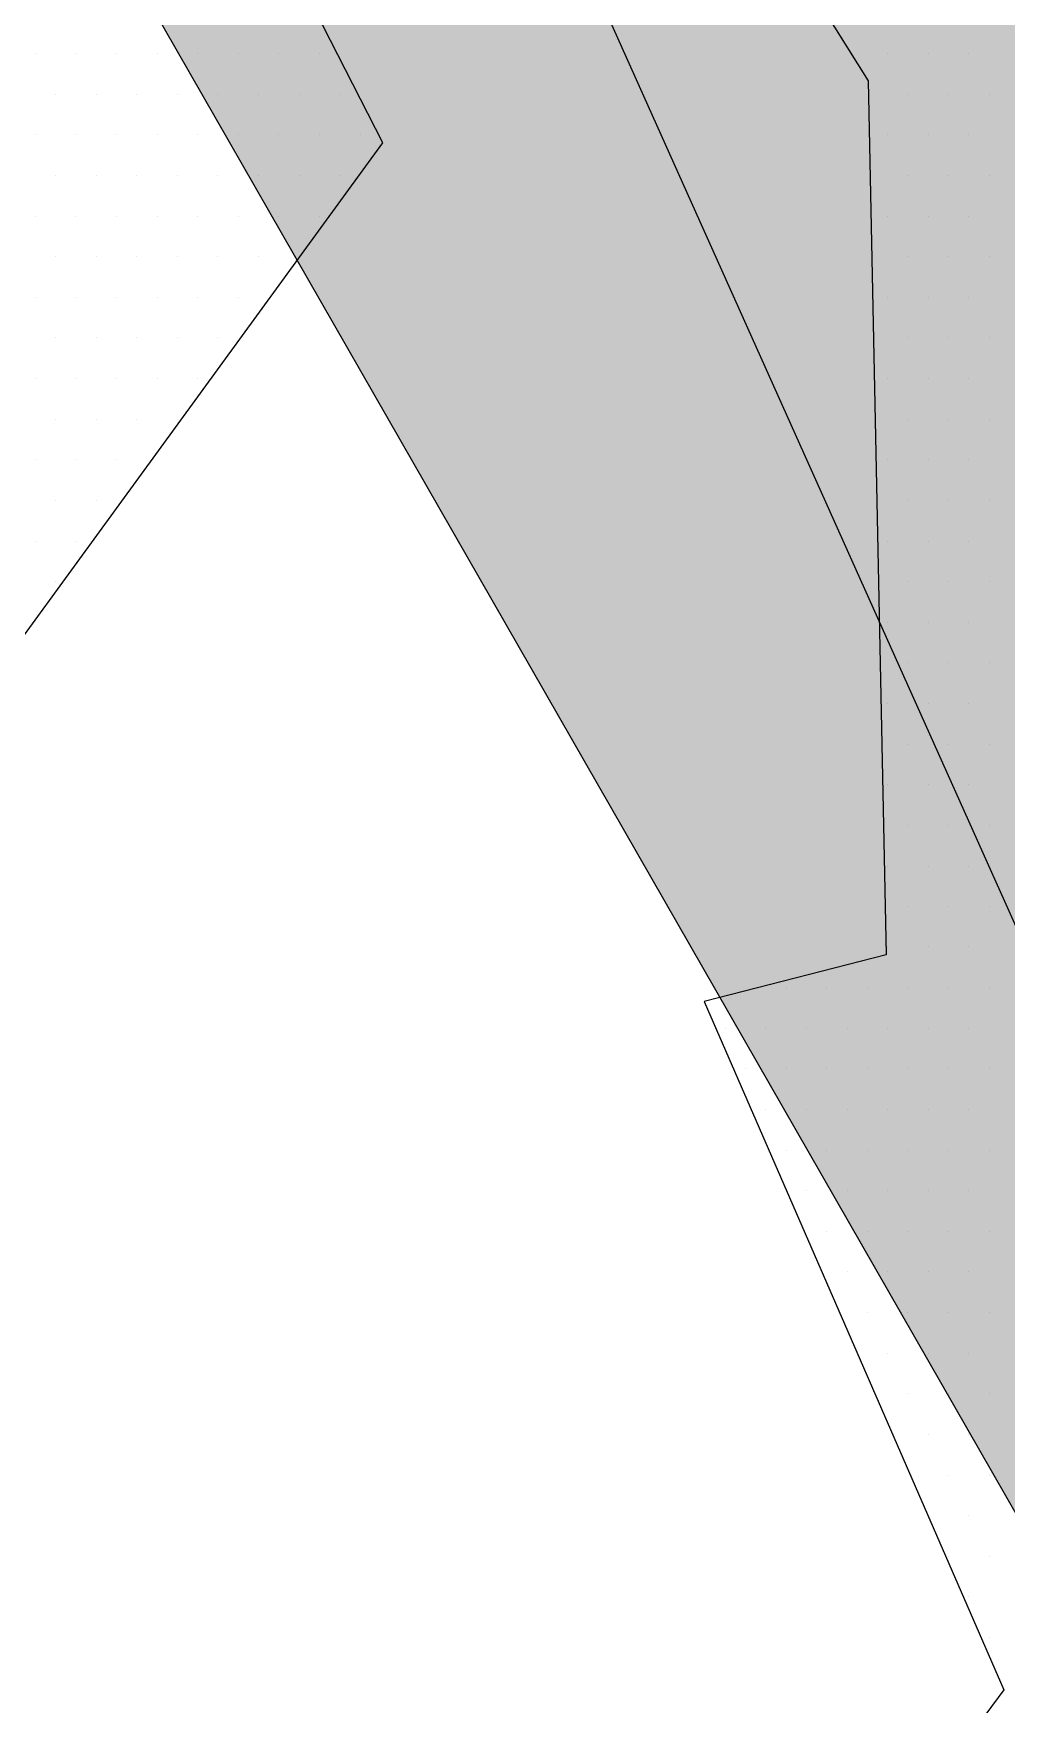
# Paper-space layout 'TOP_A1_00200_01-01-2017_MODELE' of a CAD drawing. Header units: metres. Extents: x 1274 to 2143, y 12 to 312.
# Drawn here: x 2047.506 to 2048.826, y 280.397 to 282.662 of the extents above; entities that cross this region are included whole.
import ezdxf

# ---------------------------------------------------------------- set-up
doc = ezdxf.new("R2010")
doc.units = ezdxf.units.M
doc.header["$LTSCALE"] = 2
doc.set_wipeout_variables(frame=1)
doc.linetypes.add('CACHEX2', pattern=[0.75, 0.5, -0.25])
for name, color, linetype in [('CARTOUCHE', 7, 'Continuous'), ('LOGO', 4, 'Continuous'), ('rosace', 7, 'Continuous')]:
    doc.layers.add(name, color=color, linetype=linetype)

# ---------------------------------------------------------------- blocks, each defined once
blk = doc.blocks.new('A$C715108E3')
at = {"layer": 'LOGO', "color": 131}
for p, q in [((-6.9013, -17.0928), (-6.9013, -17.0928)), ((-6.8095, -17.0928), (-6.8095, -17.0928)), ((-6.7175, -17.0928), (-6.7175, -17.0928)), ((-6.6262, -17.0928), (-6.6262, -17.0928)), ((-6.5343, -17.0928), (-6.5343, -17.0928)), ((-6.4423, -17.0928), (-6.4423, -17.0928)), ((-6.3511, -17.0928), (-6.3511, -17.0928)), ((-6.259, -17.0928), (-6.259, -17.0928)), ((-5.0579, -17.0928), (-5.0579, -17.0928)), ((-4.9745, -17.0928), (-4.9745, -17.0928)), ((-4.8829, -17.0928), (-4.8829, -17.0928)), ((-4.7914, -17.0928), (-4.7914, -17.0928)), ((-6.8552, -17.1843), (-6.8552, -17.1843)), ((-6.7637, -17.1843), (-6.7637, -17.1843)), ((-6.6719, -17.1843), (-6.6719, -17.1843)), ((-6.5797, -17.1843), (-6.5797, -17.1843)), ((-6.4886, -17.1843), (-6.4886, -17.1843)), ((-6.3966, -17.1843), (-6.3966, -17.1843)), ((-6.3046, -17.1843), (-6.3046, -17.1843)), ((-6.2133, -17.1843), (-6.2133, -17.1843)), ((-5.0182, -17.1843), (-5.0182, -17.1843)), ((-4.929, -17.1843), (-4.929, -17.1843)), ((-4.8369, -17.1843), (-4.8369, -17.1843)), ((-4.7449, -17.1843), (-4.7449, -17.1843)), ((-6.9013, -17.2756), (-6.9013, -17.2756)), ((-6.8095, -17.2756), (-6.8095, -17.2756)), ((-6.7175, -17.2756), (-6.7175, -17.2756)), ((-6.6262, -17.2756), (-6.6262, -17.2756)), ((-6.5343, -17.2756), (-6.5343, -17.2756)), ((-6.4423, -17.2756), (-6.4423, -17.2756)), ((-6.3511, -17.2756), (-6.3511, -17.2756)), ((-6.259, -17.2756), (-6.259, -17.2756)), ((-6.1674, -17.2756), (-6.1674, -17.2756)), ((-5.0167, -17.2756), (-5.0167, -17.2756)), ((-4.9745, -17.2756), (-4.9745, -17.2756)), ((-4.8829, -17.2756), (-4.8829, -17.2756)), ((-4.7914, -17.2756), (-4.7914, -17.2756)), ((-6.8552, -17.368), (-6.8552, -17.368)), ((-6.7637, -17.368), (-6.7637, -17.368)), ((-6.6719, -17.368), (-6.6719, -17.368)), ((-6.5797, -17.368), (-6.5797, -17.368)), ((-6.4886, -17.368), (-6.4886, -17.368)), ((-6.3966, -17.368), (-6.3966, -17.368)), ((-6.3046, -17.368), (-6.3046, -17.368)), ((-6.2133, -17.368), (-6.2133, -17.368)), ((-5.0142, -17.368), (-5.0142, -17.368)), ((-4.929, -17.368), (-4.929, -17.368)), ((-4.8369, -17.368), (-4.8369, -17.368)), ((-4.7449, -17.368), (-4.7449, -17.368)), ((-6.9013, -17.4592), (-6.9013, -17.4592)), ((-6.8095, -17.4592), (-6.8095, -17.4592)), ((-6.7175, -17.4592), (-6.7175, -17.4592)), ((-6.6262, -17.4592), (-6.6262, -17.4592)), ((-6.5343, -17.4592), (-6.5343, -17.4592)), ((-6.4423, -17.4592), (-6.4423, -17.4592)), ((-6.3511, -17.4592), (-6.3511, -17.4592)), ((-6.259, -17.4592), (-6.259, -17.4592)), ((-5.0127, -17.4592), (-5.0127, -17.4592)), ((-4.9745, -17.4592), (-4.9745, -17.4592)), ((-4.8829, -17.4592), (-4.8829, -17.4592)), ((-4.7914, -17.4592), (-4.7914, -17.4592)), ((-6.8552, -17.5507), (-6.8552, -17.5507)), ((-6.7637, -17.5507), (-6.7637, -17.5507)), ((-6.6719, -17.5507), (-6.6719, -17.5507)), ((-6.5797, -17.5507), (-6.5797, -17.5507)), ((-6.4886, -17.5507), (-6.4886, -17.5507)), ((-6.3966, -17.5507), (-6.3966, -17.5507)), ((-6.3046, -17.5507), (-6.3046, -17.5507)), ((-5.0103, -17.5507), (-5.0103, -17.5507)), ((-4.929, -17.5507), (-4.929, -17.5507)), ((-4.8369, -17.5507), (-4.8369, -17.5507)), ((-4.7449, -17.5507), (-4.7449, -17.5507)), ((-6.9013, -17.6431), (-6.9013, -17.6431)), ((-6.8095, -17.6431), (-6.8095, -17.6431)), ((-6.7175, -17.6431), (-6.7175, -17.6431)), ((-6.6262, -17.6431), (-6.6262, -17.6431)), ((-6.5343, -17.6431), (-6.5343, -17.6431)), ((-6.4423, -17.6431), (-6.4423, -17.6431)), ((-5.0088, -17.6431), (-5.0088, -17.6431)), ((-4.9745, -17.6431), (-4.9745, -17.6431)), ((-4.8829, -17.6431), (-4.8829, -17.6431)), ((-4.7914, -17.6431), (-4.7914, -17.6431)), ((-6.8552, -17.7343), (-6.8552, -17.7343)), ((-6.7637, -17.7343), (-6.7637, -17.7343)), ((-6.6719, -17.7343), (-6.6719, -17.7343)), ((-6.5797, -17.7343), (-6.5797, -17.7343)), ((-6.4886, -17.7343), (-6.4886, -17.7343)), ((-5.0066, -17.7343), (-5.0066, -17.7343)), ((-4.929, -17.7343), (-4.929, -17.7343)), ((-4.8369, -17.7343), (-4.8369, -17.7343)), ((-4.7449, -17.7343), (-4.7449, -17.7343)), ((-6.9013, -17.8258), (-6.9013, -17.8258)), ((-6.8095, -17.8258), (-6.8095, -17.8258)), ((-6.7175, -17.8258), (-6.7175, -17.8258)), ((-6.6262, -17.8258), (-6.6262, -17.8258)), ((-6.5343, -17.8258), (-6.5343, -17.8258)), ((-5.0051, -17.8258), (-5.0051, -17.8258)), ((-4.9745, -17.8258), (-4.9745, -17.8258)), ((-4.8829, -17.8258), (-4.8829, -17.8258)), ((-4.7914, -17.8258), (-4.7914, -17.8258)), ((-6.8552, -17.9182), (-6.8552, -17.9182)), ((-6.7637, -17.9182), (-6.7637, -17.9182)), ((-6.6719, -17.9182), (-6.6719, -17.9182)), ((-6.5797, -17.9182), (-6.5797, -17.9182)), ((-5.0036, -17.9182), (-5.0036, -17.9182)), ((-4.929, -17.9182), (-4.929, -17.9182)), ((-4.8369, -17.9182), (-4.8369, -17.9182)), ((-4.7449, -17.9182), (-4.7449, -17.9182)), ((-6.9013, -18.0097), (-6.9013, -18.0097)), ((-6.8095, -18.0097), (-6.8095, -18.0097)), ((-6.7175, -18.0097), (-6.7175, -18.0097)), ((-5.0013, -18.0097), (-5.0013, -18.0097)), ((-4.9745, -18.0097), (-4.9745, -18.0097)), ((-4.8829, -18.0097), (-4.8829, -18.0097)), ((-4.7914, -18.0097), (-4.7914, -18.0097)), ((-6.8552, -18.1009), (-6.8552, -18.1009)), ((-6.7637, -18.1009), (-6.7637, -18.1009)), ((-4.9998, -18.1009), (-4.9998, -18.1009)), ((-4.929, -18.1009), (-4.929, -18.1009)), ((-4.8369, -18.1009), (-4.8369, -18.1009)), ((-4.7449, -18.1009), (-4.7449, -18.1009)), ((-6.9013, -18.1933), (-6.9013, -18.1933)), ((-6.8095, -18.1933), (-6.8095, -18.1933)), ((-4.9974, -18.1933), (-4.9974, -18.1933)), ((-4.9745, -18.1933), (-4.9745, -18.1933)), ((-4.8829, -18.1933), (-4.8829, -18.1933)), ((-4.7914, -18.1933), (-4.7914, -18.1933)), ((-6.8552, -18.2848), (-6.8552, -18.2848)), ((-4.9957, -18.2848), (-4.9957, -18.2848)), ((-4.929, -18.2848), (-4.929, -18.2848)), ((-4.8369, -18.2848), (-4.8369, -18.2848)), ((-4.7449, -18.2848), (-4.7449, -18.2848)), ((-4.9934, -18.3761), (-4.9934, -18.3761)), ((-4.9745, -18.3761), (-4.9745, -18.3761)), ((-4.8829, -18.3761), (-4.8829, -18.3761)), ((-4.7914, -18.3761), (-4.7914, -18.3761)), ((-4.9919, -18.4684), (-4.9919, -18.4684)), ((-4.929, -18.4684), (-4.929, -18.4684)), ((-4.8369, -18.4684), (-4.8369, -18.4684)), ((-4.7449, -18.4684), (-4.7449, -18.4684)), ((-4.9897, -18.5599), (-4.9897, -18.5599)), ((-4.9745, -18.5599), (-4.9745, -18.5599)), ((-4.8829, -18.5599), (-4.8829, -18.5599)), ((-4.7914, -18.5599), (-4.7914, -18.5599)), ((-4.9882, -18.6525), (-4.9882, -18.6525)), ((-4.929, -18.6525), (-4.929, -18.6525)), ((-4.8369, -18.6525), (-4.8369, -18.6525)), ((-4.7449, -18.6525), (-4.7449, -18.6525)), ((-4.9867, -18.7438), (-4.9867, -18.7438)), ((-4.9745, -18.7438), (-4.9745, -18.7438)), ((-4.8829, -18.7438), (-4.8829, -18.7438)), ((-4.7914, -18.7438), (-4.7914, -18.7438)), ((-4.9844, -18.835), (-4.9844, -18.835)), ((-4.929, -18.835), (-4.929, -18.835)), ((-4.8369, -18.835), (-4.8369, -18.835)), ((-4.7449, -18.835), (-4.7449, -18.835)), ((-4.9829, -18.9276), (-4.9829, -18.9276)), ((-4.9745, -18.9276), (-4.9745, -18.9276)), ((-4.8829, -18.9276), (-4.8829, -18.9276)), ((-4.7914, -18.9276), (-4.7914, -18.9276)), ((-4.9807, -19.0189), (-4.9807, -19.0189)), ((-4.929, -19.0189), (-4.929, -19.0189)), ((-4.8369, -19.0189), (-4.8369, -19.0189)), ((-4.7449, -19.0189), (-4.7449, -19.0189)), ((-4.979, -19.1101), (-4.979, -19.1101)), ((-4.9745, -19.1101), (-4.9745, -19.1101)), ((-4.8829, -19.1101), (-4.8829, -19.1101)), ((-4.7914, -19.1101), (-4.7914, -19.1101)), ((-5.2699, -19.2027), (-5.2699, -19.2027)), ((-5.2041, -19.2027), (-5.2041, -19.2027)), ((-5.1123, -19.2027), (-5.1123, -19.2027)), ((-5.0208, -19.2027), (-5.0208, -19.2027)), ((-4.929, -19.2027), (-4.929, -19.2027)), ((-4.8369, -19.2027), (-4.8369, -19.2027)), ((-4.7449, -19.2027), (-4.7449, -19.2027)), ((-5.3628, -19.294), (-5.3628, -19.294)), ((-5.3417, -19.294), (-5.3417, -19.294)), ((-5.2498, -19.294), (-5.2498, -19.294)), ((-5.1584, -19.294), (-5.1584, -19.294)), ((-5.0665, -19.294), (-5.0665, -19.294)), ((-4.9745, -19.294), (-4.9745, -19.294)), ((-4.8829, -19.294), (-4.8829, -19.294)), ((-4.7914, -19.294), (-4.7914, -19.294)), ((-5.3233, -19.3855), (-5.3233, -19.3855)), ((-5.2959, -19.3855), (-5.2959, -19.3855)), ((-5.2041, -19.3855), (-5.2041, -19.3855)), ((-5.1123, -19.3855), (-5.1123, -19.3855)), ((-5.0208, -19.3855), (-5.0208, -19.3855)), ((-4.929, -19.3855), (-4.929, -19.3855)), ((-4.8369, -19.3855), (-4.8369, -19.3855)), ((-4.7449, -19.3855), (-4.7449, -19.3855)), ((-5.283, -19.4779), (-5.283, -19.4779)), ((-5.2498, -19.4779), (-5.2498, -19.4779)), ((-5.1584, -19.4779), (-5.1584, -19.4779)), ((-5.0665, -19.4779), (-5.0665, -19.4779)), ((-4.9745, -19.4779), (-4.9745, -19.4779)), ((-4.8829, -19.4779), (-4.8829, -19.4779)), ((-4.7914, -19.4779), (-4.7914, -19.4779)), ((-5.2433, -19.5693), (-5.2433, -19.5693)), ((-5.2041, -19.5693), (-5.2041, -19.5693)), ((-5.1123, -19.5693), (-5.1123, -19.5693)), ((-5.0208, -19.5693), (-5.0208, -19.5693)), ((-4.929, -19.5693), (-4.929, -19.5693)), ((-4.8369, -19.5693), (-4.8369, -19.5693)), ((-4.7449, -19.5693), (-4.7449, -19.5693)), ((-5.2035, -19.6606), (-5.2035, -19.6606)), ((-5.1584, -19.6606), (-5.1584, -19.6606)), ((-5.0665, -19.6606), (-5.0665, -19.6606)), ((-4.9745, -19.6606), (-4.9745, -19.6606)), ((-4.8829, -19.6606), (-4.8829, -19.6606)), ((-4.7914, -19.6606), (-4.7914, -19.6606)), ((-5.1632, -19.753), (-5.1632, -19.753)), ((-5.1123, -19.753), (-5.1123, -19.753)), ((-5.0208, -19.753), (-5.0208, -19.753)), ((-4.929, -19.753), (-4.929, -19.753)), ((-4.8369, -19.753), (-4.8369, -19.753)), ((-4.7449, -19.753), (-4.7449, -19.753)), ((-5.1235, -19.8444), (-5.1235, -19.8444)), ((-5.0665, -19.8444), (-5.0665, -19.8444)), ((-4.9745, -19.8444), (-4.9745, -19.8444)), ((-4.8829, -19.8444), (-4.8829, -19.8444)), ((-4.7914, -19.8444), (-4.7914, -19.8444)), ((-5.0834, -19.9357), (-5.0834, -19.9357)), ((-5.0208, -19.9357), (-5.0208, -19.9357)), ((-4.929, -19.9357), (-4.929, -19.9357)), ((-4.8369, -19.9357), (-4.8369, -19.9357)), ((-4.7449, -19.9357), (-4.7449, -19.9357)), ((-5.0437, -20.0281), (-5.0437, -20.0281)), ((-4.9745, -20.0281), (-4.9745, -20.0281)), ((-4.8829, -20.0281), (-4.8829, -20.0281)), ((-4.7914, -20.0281), (-4.7914, -20.0281)), ((-5.0039, -20.1196), (-5.0039, -20.1196)), ((-4.929, -20.1196), (-4.929, -20.1196)), ((-4.8369, -20.1196), (-4.8369, -20.1196)), ((-4.7449, -20.1196), (-4.7449, -20.1196)), ((-4.9638, -20.211), (-4.9638, -20.211)), ((-4.8829, -20.211), (-4.8829, -20.211)), ((-4.7914, -20.211), (-4.7914, -20.211)), ((-4.9241, -20.3034), (-4.9241, -20.3034)), ((-4.8369, -20.3034), (-4.8369, -20.3034)), ((-4.7449, -20.3034), (-4.7449, -20.3034)), ((-4.8838, -20.3947), (-4.8838, -20.3947)), ((-4.8829, -20.3947), (-4.8829, -20.3947)), ((-4.7914, -20.3947), (-4.7914, -20.3947)), ((-4.8441, -20.4861), (-4.8441, -20.4861)), ((-4.8369, -20.4861), (-4.8369, -20.4861)), ((-4.7449, -20.4861), (-4.7449, -20.4861)), ((-4.8045, -20.5785), (-4.8045, -20.5785)), ((-4.7914, -20.5785), (-4.7914, -20.5785)), ((-4.7642, -20.6698), (-4.7642, -20.6698)), ((-4.7449, -20.6698), (-4.7449, -20.6698)), ((-4.7245, -20.7613), (-4.7245, -20.7613))]:
    blk.add_line(p, q, dxfattribs=at)
blk.add_lwpolyline([(-6.9489, -21.0191), (-7.6382, -19.3811), (-6.116, -17.2939), (-6.9465, -15.6702), (-8.594, -17.8822), (-9.3485, -18.5991), (-7.8631, -14.874), (-6.7146, -14.4511), (-5.0186, -17.1537), (-4.9784, -19.1278), (-5.3896, -19.2331), (-4.7123, -20.7884), (-8.4641, -25.8566)], dxfattribs=at)
blk = doc.blocks.new('A$C581E6685')
at = {"layer": 'rosace'}
for color, points in [(142, [(-45.3965, 37.4846), (-39.5666, 28.8703), (-39.344, 28.5414), (-39.8519, 24.2064), (-36.9477, 25.4853), (-26.3566, 30.2032), (-36.1863, 24.0789), (-38.2746, 22.2236), (-38.1337, 21.2132), (-33.6363, 11.1845), (-39.5393, 21.4709), (-40.6525, 23.2405), (-42.0615, 23.3525), (-53.1072, 18.3767), (-43.3972, 24.4856), (-40.4756, 26.2259), (-40.684, 26.8894)]), (140, [(-45.3965, 37.4846), (-41.9745, 25.9278), (-41.7809, 23.8865), (-42.0615, 23.3525), (-44.9268, 21.9767), (-53.1072, 18.3767), (-40.8028, 21.6905), (-39.5666, 22.0268), (-38.2746, 22.2236), (-38.1337, 21.2132), (-33.6363, 11.1845), (-36.0802, 21.4612), (-37.3405, 24.3346), (-37.4251, 24.9804), (-36.9477, 25.4853), (-26.3566, 30.2032), (-37.8747, 26.8339), (-39.7286, 26.4119), (-40.3751, 26.6371), (-40.684, 26.8894)])]:
    blk.add_hatch(color=color, dxfattribs=at).paths.add_polyline_path(points)
at = {"layer": 'rosace', "color": 142}
blk.add_lwpolyline([(-45.3965, 37.4846), (-39.3434, 28.5414), (-39.8519, 24.2064), (-36.9477, 25.4853), (-26.3566, 30.2032), (-36.1857, 24.0789), (-38.2739, 22.2236), (-38.1337, 21.2132), (-33.6358, 11.1845), (-39.5393, 21.4709), (-40.6518, 23.2405), (-42.0615, 23.3525), (-53.1072, 18.3767), (-43.3964, 24.4856), (-40.4756, 26.2259), (-40.6836, 26.8894)], close=True, dxfattribs=at)
at = {"layer": 'rosace', "color": 140}
blk.add_lwpolyline([(-45.3965, 37.4846), (-41.9745, 25.9278), (-41.7804, 23.8865), (-42.0615, 23.3525), (-44.9268, 21.9767), (-53.1072, 18.3767), (-40.8028, 21.6905), (-39.5666, 22.0268), (-38.2739, 22.2236), (-38.1337, 21.2132), (-33.6358, 11.1845), (-36.0802, 21.4612), (-37.3405, 24.3346), (-37.4251, 24.9804), (-36.9477, 25.4853), (-26.3566, 30.2032), (-37.8741, 26.8339), (-39.7286, 26.4119), (-40.3748, 26.6371), (-40.6836, 26.8894)], close=True, dxfattribs=at)
at = {"layer": 'rosace', "color": 32, "linetype": 'CACHEX2', "ltscale": 1.5}
blk.add_ellipse((-38.0538, 23.8138), major_axis=(-19.0311, -3.534), ratio=0.590567, dxfattribs=at)
at = {"layer": 'rosace', "color": 32}
blk.add_ellipse((-37.6144, 23.8499), major_axis=(-13.5768, -4.2839), ratio=0.791971, dxfattribs=at)
at = {"layer": 'CARTOUCHE'}
blk.add_blockref('A$C715108E3', (-31.6739, 36.3189), dxfattribs=at)
blk = doc.blocks.new('A$C4D68259D')
blk.add_wipeout([(0, 25.6223), (0.1652, 26.7367), (0.7383, 27.8861), (1.6708, 28.7909), (2.8466, 29.3316), (3.5435, 29.4509), (3.5435, 29.4509), (94.9287, 29.4623), (96.0552, 29.2902), (97.2167, 28.6987), (97.7035, 28.2661), (98.0951, 27.7798), (98.6162, 26.658), (98.7362, 26.0362), (98.7516, 25.8527), (98.7585, 3.8387), (98.5719, 2.6574), (98.0189, 1.5743), (97.5848, 1.0765), (97.1232, 0.6959), (95.9338, 0.1366), (95.4142, 0.0321), (95.1105, 0.0048), (3.7555, 0.0009), (2.7133, 0.169), (1.5147, 0.7841), (0.6714, 1.6707), (0.147, 2.7876), (0.0063, 3.6209)]).dxf.layer = 'CARTOUCHE'
at = {"layer": 'CARTOUCHE'}
blk.add_rational_spline([(0, 25.6223), (0, 14.7312), (0, 3.84), (0, 0), (3.84, 0), (49.3793, 0), (94.9185, 0), (98.7585, 0), (98.7585, 3.84), (98.7585, 14.7312), (98.7585, 25.6223), (98.7585, 29.4623), (94.9185, 29.4623), (49.3793, 29.4623), (3.84, 29.4623), (0, 29.4623), (0, 25.6223)], [1, 1, 1, 0.707106781187, 1, 1, 1, 0.707106781187, 1, 1, 1, 0.707106781187, 1, 1, 1, 0.707106781187, 1], degree=2, knots=[0, 0, 0, 1, 1, 2.570796, 2.570796, 3.570796, 3.570796, 5.141593, 5.141593, 6.141593, 6.141593, 7.712389, 7.712389, 8.712389, 8.712389, 10.283185, 10.283185, 10.283185], dxfattribs=at)
at = {"layer": 'CARTOUCHE', "xscale": 0.6, "yscale": 0.6, "zscale": 0.6}
blk.add_blockref('A$C581E6685', (37.2707, 1.3806), dxfattribs=at)

psp = doc.layouts.new('TOP_A1_00200_01-01-2017_MODELE')

# ---------------------------------------------------------------- block references
at = {"layer": 'rosace'}
psp.add_blockref('A$C4D68259D', (2033.3828, 269.7177), dxfattribs=at)

doc.saveas('drawing.dxf')
